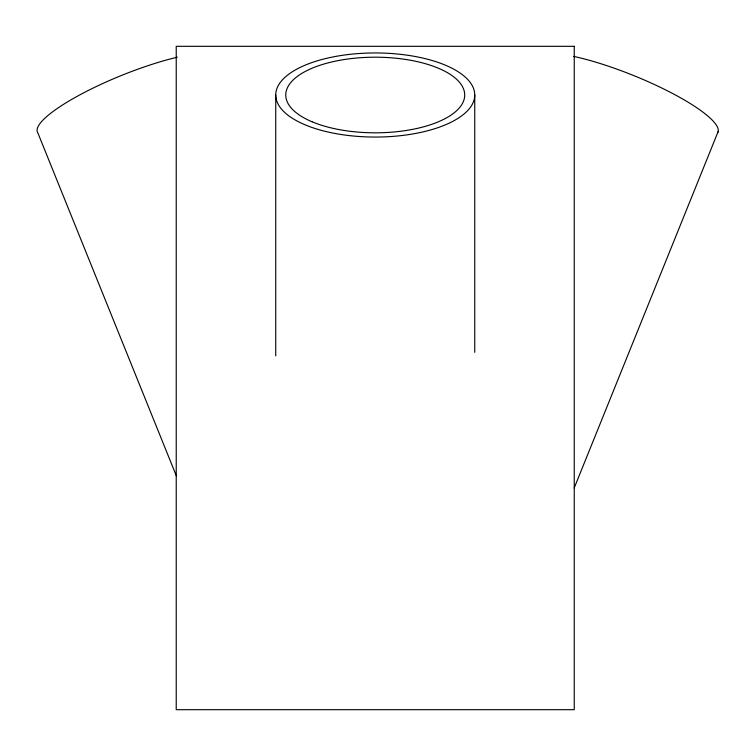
<?xml version="1.0" encoding="UTF-8"?>
<svg xmlns="http://www.w3.org/2000/svg" width="756" height="756" viewBox="0 0 756 756"><rect width="100%" height="100%" fill="white"/><g stroke="black" fill="none" stroke-linecap="round" stroke-linejoin="round"><path stroke-width="1.13" d="M574.239 487.894L718.2 131.421M176.479 476.176L37.895 133.009A99.508 21.026 -22 0 1 78.7 95.483A99.508 21.026 -22 0 1 177.291 57.21M474.749 95.001A99.508 42.052 0 0 1 325.486 131.421A99.508 42.052 0 0 1 325.486 58.59A99.508 42.052 0 0 1 474.749 95.001L474.749 352.315M275.742 95.001L275.742 355.859M573.691 56.398A99.508 21.026 22 0 1 674.295 94.387A99.508 21.026 22 0 1 717.501 133.113M574.248 46.314L176.233 46.314L176.233 709.686L574.248 709.686L574.248 46.314M311.982 121.744A89.473 37.809 0 0 0 461.661 104.791A89.473 37.809 0 0 0 352.088 58.486A89.473 37.809 0 0 0 311.982 121.744"/></g></svg>
